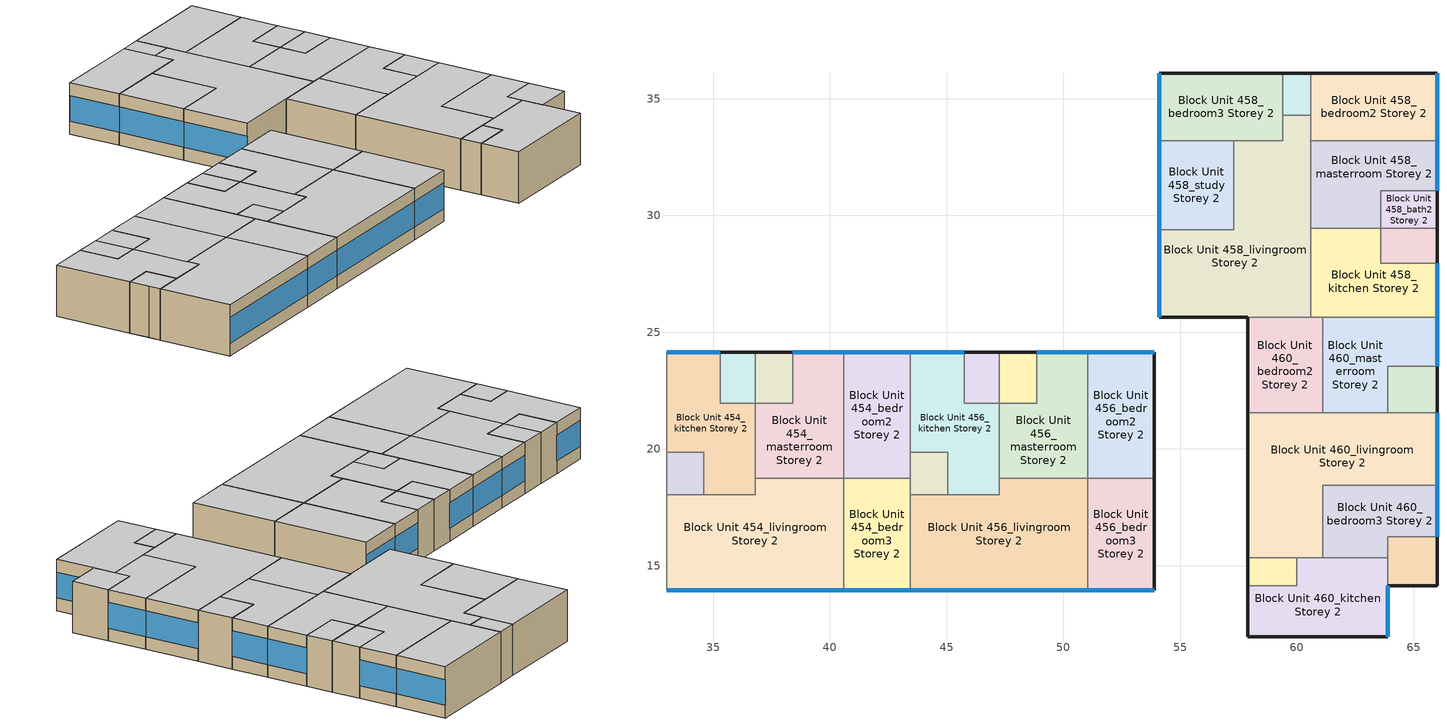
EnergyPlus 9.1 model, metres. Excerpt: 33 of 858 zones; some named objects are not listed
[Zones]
Block Unit 454_masterroom Storey 2
 floor adiabatic (Project Floor): 40.6,24.15 40.6,18.75 36.8,18.75 36.8,21.95 38.4,21.95 38.4,24.15 z9.2
 wall outside (Project Wall): 40.6,24.15 38.4,24.15 z9.2:12
 wall to Block Unit 454_bath2 Storey 2 (Project Wall): 38.4,24.15 38.4,21.95 36.8,21.95 z9.2:12
 wall to Block Unit 454_kitchen Storey 2 (Project Wall): 36.8,21.95 36.8,18.75 z9.2:12
 wall to Block Unit 454_livingroom Storey 2 (Project Wall): 36.8,18.75 40.6,18.75 z9.2:12
 wall to Block Unit 454_bedroom2 Storey 2 (Project Wall): 40.6,18.75 40.6,24.15 z9.2:12
 window (Project External Window): 40.6,24.15 38.4,24.15 z9.9:11.3
 ceiling adiabatic (Project Ceiling): 40.6,18.75 40.6,24.15 38.4,24.15 38.4,21.95 36.8,21.95 36.8,18.75 z12
Block Unit 454_bedroom2 Storey 2
 floor adiabatic (Project Floor): 43.45,24.15 43.45,18.75 40.6,18.75 40.6,24.15 z9.2
 wall outside (Project Wall): 43.45,24.15 40.6,24.15 z9.2:12
 wall to Block Unit 454_bedroom3 Storey 2 (Project Wall): 40.6,18.75 43.45,18.75 z9.2:12
 wall to Block Unit 456_kitchen Storey 2 (Project Wall): 43.45,19.85 43.45,24.15 z9.2:12
 wall to Block Unit 456_store Storey 2 (Project Wall): 43.45,18.75 43.45,19.85 z9.2:12
 window (Project External Window): 43.45,24.15 40.6,24.15 z9.9:11.3
 ceiling adiabatic (Project Ceiling): 43.45,18.75 43.45,24.15 40.6,24.15 40.6,18.75 z12
Block Unit 454_bedroom3 Storey 2
 floor adiabatic (Project Floor): 43.45,18.75 43.45,13.95 40.6,13.95 40.6,18.75 z9.2
 wall outside (Project Wall): 40.6,13.95 43.45,13.95 z9.2:12
 wall to Block Unit 454_livingroom Storey 2 (Project Wall): 40.6,18.75 40.6,13.95 z9.2:12
 wall to Block Unit 456_store Storey 2 (Project Wall): 43.45,18.05 43.45,18.75 z9.2:12
 wall to Block Unit 456_livingroom Storey 2 (Project Wall): 43.45,13.95 43.45,18.05 z9.2:12
 window (Project External Window): 40.6,13.95 43.45,13.95 z9.9:11.3
 ceiling adiabatic (Project Ceiling): 43.45,13.95 43.45,18.75 40.6,18.75 40.6,13.95 z12
Block Unit 454_bath1 Storey 2
 floor adiabatic (Project Floor): 36.8,24.15 36.8,21.95 35.3,21.95 35.3,24.15 z9.2
 wall outside (Project Wall): 36.8,24.15 35.3,24.15 z9.2:12
 wall to Block Unit 454_kitchen Storey 2 (Project Wall): 35.3,24.15 35.3,21.95 36.8,21.95 z9.2:12
 wall to Block Unit 454_bath2 Storey 2 (Project Wall): 36.8,21.95 36.8,24.15 z9.2:12
 ceiling adiabatic (Project Ceiling): 36.8,21.95 36.8,24.15 35.3,24.15 35.3,21.95 z12
Block Unit 454_bath2 Storey 2
 floor adiabatic (Project Floor): 38.4,24.15 38.4,21.95 36.8,21.95 36.8,24.15 z9.2
 wall outside (Project Wall): 38.4,24.15 36.8,24.15 z9.2:12
 ceiling adiabatic (Project Ceiling): 38.4,21.95 38.4,24.15 36.8,24.15 36.8,21.95 z12
Block Unit 454_kitchen Storey 2
 floor adiabatic (Project Floor): 35.3,24.15 35.3,21.95 36.8,21.95 36.8,18.05 34.6,18.05 34.6,19.85 33,19.85 33,24.15 z9.2
 wall outside (Project Wall): 35.3,24.15 33,24.15 z9.2:12
 wall to Block Unit 452_bedroom2 Storey 2 (Project Wall): 33,24.15 33,19.85 z9.2:12
 wall to Block Unit 454_livingroom Storey 2 (Project Wall): 34.6,18.05 36.8,18.05 36.8,18.75 z9.2:12
 wall to Block Unit 454_store Storey 2 (Project Wall): 33,19.85 34.6,19.85 34.6,18.05 z9.2:12
 window (Project External Window): 35.3,24.15 33,24.15 z9.9:11.3
 ceiling adiabatic (Project Ceiling): 36.8,18.05 36.8,21.95 35.3,21.95 35.3,24.15 33,24.15 33,19.85 34.6,19.85 34.6,18.05 z12
Block Unit 454_store Storey 2
 floor adiabatic (Project Floor): 34.6,19.85 34.6,18.05 33,18.05 33,19.85 z9.2
 wall to Block Unit 452_bedroom2 Storey 2 (Project Wall): 33,19.85 33,18.75 z9.2:12
 wall to Block Unit 452_bedroom3 Storey 2 (Project Wall): 33,18.75 33,18.05 z9.2:12
 wall to Block Unit 454_livingroom Storey 2 (Project Wall): 33,18.05 34.6,18.05 z9.2:12
 ceiling adiabatic (Project Ceiling): 34.6,18.05 34.6,19.85 33,19.85 33,18.05 z12
Block Unit 454_livingroom Storey 2
 floor adiabatic (Project Floor): 40.6,18.75 40.6,13.95 33,13.95 33,18.05 36.8,18.05 36.8,18.75 z9.2
 wall outside (Project Wall): 33,13.95 40.6,13.95 z9.2:12
 wall to Block Unit 452_bedroom3 Storey 2 (Project Wall): 33,18.05 33,13.95 z9.2:12
 window (Project External Window): 33,13.95 40.6,13.95 z9.9:11.3
 ceiling adiabatic (Project Ceiling): 40.6,13.95 40.6,18.75 36.8,18.75 36.8,18.05 33,18.05 33,13.95 z12
Block Unit 456_masterroom Storey 2
 floor adiabatic (Project Floor): 51.05,24.15 51.05,18.75 47.25,18.75 47.25,21.95 48.85,21.95 48.85,24.15 z9.2
 wall outside (Project Wall): 51.05,24.15 48.85,24.15 z9.2:12
 wall to Block Unit 456_bath2 Storey 2 (Project Wall): 48.85,24.15 48.85,21.95 47.25,21.95 z9.2:12
 wall to Block Unit 456_kitchen Storey 2 (Project Wall): 47.25,21.95 47.25,18.75 z9.2:12
 wall to Block Unit 456_livingroom Storey 2 (Project Wall): 47.25,18.75 51.05,18.75 z9.2:12
 wall to Block Unit 456_bedroom2 Storey 2 (Project Wall): 51.05,18.75 51.05,24.15 z9.2:12
 window (Project External Window): 51.05,24.15 48.85,24.15 z9.9:11.3
 ceiling adiabatic (Project Ceiling): 51.05,18.75 51.05,24.15 48.85,24.15 48.85,21.95 47.25,21.95 47.25,18.75 z12
Block Unit 456_bedroom2 Storey 2
 floor adiabatic (Project Floor): 53.9,24.15 53.9,18.75 51.05,18.75 51.05,24.15 z9.2
 wall outside (Project Wall): 53.9,18.75 53.9,24.15 51.05,24.15 z9.2:12
 wall to Block Unit 456_bedroom3 Storey 2 (Project Wall): 51.05,18.75 53.9,18.75 z9.2:12
 window (Project External Window): 53.9,24.15 51.05,24.15 z9.9:11.3
 ceiling adiabatic (Project Ceiling): 53.9,18.75 53.9,24.15 51.05,24.15 51.05,18.75 z12
Block Unit 456_bedroom3 Storey 2
 floor adiabatic (Project Floor): 53.9,18.75 53.9,13.95 51.05,13.95 51.05,18.75 z9.2
 wall outside (Project Wall): 51.05,13.95 53.9,13.95 53.9,18.75 z9.2:12
 wall to Block Unit 456_livingroom Storey 2 (Project Wall): 51.05,18.75 51.05,13.95 z9.2:12
 window (Project External Window): 51.05,13.95 53.9,13.95 z9.9:11.3
 ceiling adiabatic (Project Ceiling): 53.9,13.95 53.9,18.75 51.05,18.75 51.05,13.95 z12
Block Unit 456_bath1 Storey 2
 floor adiabatic (Project Floor): 47.25,24.15 47.25,21.95 45.75,21.95 45.75,24.15 z9.2
 wall outside (Project Wall): 47.25,24.15 45.75,24.15 z9.2:12
 wall to Block Unit 456_kitchen Storey 2 (Project Wall): 45.75,24.15 45.75,21.95 47.25,21.95 z9.2:12
 wall to Block Unit 456_bath2 Storey 2 (Project Wall): 47.25,21.95 47.25,24.15 z9.2:12
 ceiling adiabatic (Project Ceiling): 47.25,21.95 47.25,24.15 45.75,24.15 45.75,21.95 z12
Block Unit 456_bath2 Storey 2
 floor adiabatic (Project Floor): 48.85,24.15 48.85,21.95 47.25,21.95 47.25,24.15 z9.2
 wall outside (Project Wall): 48.85,24.15 47.25,24.15 z9.2:12
 ceiling adiabatic (Project Ceiling): 48.85,21.95 48.85,24.15 47.25,24.15 47.25,21.95 z12
Block Unit 456_kitchen Storey 2
 floor adiabatic (Project Floor): 45.75,24.15 45.75,21.95 47.25,21.95 47.25,18.05 45.05,18.05 45.05,19.85 43.45,19.85 43.45,24.15 z9.2
 wall outside (Project Wall): 45.75,24.15 43.45,24.15 z9.2:12
 wall to Block Unit 456_livingroom Storey 2 (Project Wall): 45.05,18.05 47.25,18.05 47.25,18.75 z9.2:12
 wall to Block Unit 456_store Storey 2 (Project Wall): 43.45,19.85 45.05,19.85 45.05,18.05 z9.2:12
 window (Project External Window): 45.75,24.15 43.45,24.15 z9.9:11.3
 ceiling adiabatic (Project Ceiling): 47.25,18.05 47.25,21.95 45.75,21.95 45.75,24.15 43.45,24.15 43.45,19.85 45.05,19.85 45.05,18.05 z12
Block Unit 456_store Storey 2
 floor adiabatic (Project Floor): 45.05,19.85 45.05,18.05 43.45,18.05 43.45,19.85 z9.2
 wall to Block Unit 456_livingroom Storey 2 (Project Wall): 43.45,18.05 45.05,18.05 z9.2:12
 ceiling adiabatic (Project Ceiling): 45.05,18.05 45.05,19.85 43.45,19.85 43.45,18.05 z12
Block Unit 456_livingroom Storey 2
 floor adiabatic (Project Floor): 51.05,18.75 51.05,13.95 43.45,13.95 43.45,18.05 47.25,18.05 47.25,18.75 z9.2
 wall outside (Project Wall): 43.45,13.95 51.05,13.95 z9.2:12
 window (Project External Window): 43.45,13.95 51.05,13.95 z9.9:11.3
 ceiling adiabatic (Project Ceiling): 51.05,13.95 51.05,18.75 47.25,18.75 47.25,18.05 43.45,18.05 43.45,13.95 z12
Block Unit 458_masterroom Storey 2
 floor adiabatic (Project Floor): 66,33.2 66,31.05 63.6,31.05 63.6,29.45 60.6,29.45 60.6,33.2 z9.2
 wall outside (Project Wall): 66,31.05 66,33.2 z9.2:12
 wall to Block Unit 458_bedroom2 Storey 2 (Project Wall): 66,33.2 60.6,33.2 z9.2:12
 wall to Block Unit 458_livingroom Storey 2 (Project Wall): 60.6,33.2 60.6,29.45 z9.2:12
 wall to Block Unit 458_kitchen Storey 2 (Project Wall): 60.6,29.45 63.6,29.45 z9.2:12
 wall to Block Unit 458_bath2 Storey 2 (Project Wall): 63.6,29.45 63.6,31.05 66,31.05 z9.2:12
 window (Project External Window): 66,31.05 66,33.2 z9.9:11.3
 ceiling adiabatic (Project Ceiling): 66,31.05 66,33.2 60.6,33.2 60.6,29.45 63.6,29.45 63.6,31.05 z12
Block Unit 458_bedroom2 Storey 2
 floor adiabatic (Project Floor): 66,36.1 66,33.2 60.6,33.2 60.6,36.1 z9.2
 wall outside (Project Wall): 66,33.2 66,36.1 60.6,36.1 z9.2:12
 wall to Block Unit 458_store Storey 2 (Project Wall): 60.6,36.1 60.6,34.3 z9.2:12
 wall to Block Unit 458_livingroom Storey 2 (Project Wall): 60.6,34.3 60.6,33.2 z9.2:12
 window (Project External Window): 66,33.2 66,36.1 z9.9:11.3
 ceiling adiabatic (Project Ceiling): 66,33.2 66,36.1 60.6,36.1 60.6,33.2 z12
Block Unit 458_bedroom3 Storey 2
 floor adiabatic (Project Floor): 59.4,36.1 59.4,33.2 54.1,33.2 54.1,36.1 z9.2
 wall outside (Project Wall): 59.4,36.1 54.1,36.1 54.1,33.2 z9.2:12
 wall to Block Unit 458_study Storey 2 (Project Wall): 54.1,33.2 57.3,33.2 z9.2:12
 wall to Block Unit 458_livingroom Storey 2 (Project Wall): 57.3,33.2 59.4,33.2 59.4,34.3 z9.2:12
 wall to Block Unit 458_store Storey 2 (Project Wall): 59.4,34.3 59.4,36.1 z9.2:12
 window (Project External Window): 54.1,36.1 54.1,33.2 z9.9:11.3
 ceiling adiabatic (Project Ceiling): 59.4,33.2 59.4,36.1 54.1,36.1 54.1,33.2 z12
Block Unit 458_study Storey 2
 floor adiabatic (Project Floor): 57.3,33.2 57.3,29.4 54.1,29.4 54.1,33.2 z9.2
 wall outside (Project Wall): 54.1,33.2 54.1,29.4 z9.2:12
 wall to Block Unit 458_livingroom Storey 2 (Project Wall): 54.1,29.4 57.3,29.4 57.3,33.2 z9.2:12
 window (Project External Window): 54.1,33.2 54.1,29.4 z9.9:11.3
 ceiling adiabatic (Project Ceiling): 57.3,29.4 57.3,33.2 54.1,33.2 54.1,29.4 z12
Block Unit 458_bath1 Storey 2
 floor adiabatic (Project Floor): 66,29.45 66,27.95 63.6,27.95 63.6,29.45 z9.2
 wall outside (Project Wall): 66,27.95 66,29.45 z9.2:12
 wall to Block Unit 458_bath2 Storey 2 (Project Wall): 66,29.45 63.6,29.45 z9.2:12
 wall to Block Unit 458_kitchen Storey 2 (Project Wall): 63.6,29.45 63.6,27.95 66,27.95 z9.2:12
 ceiling adiabatic (Project Ceiling): 66,27.95 66,29.45 63.6,29.45 63.6,27.95 z12
Block Unit 458_bath2 Storey 2
 floor adiabatic (Project Floor): 66,31.05 66,29.45 63.6,29.45 63.6,31.05 z9.2
 wall outside (Project Wall): 66,29.45 66,31.05 z9.2:12
 ceiling adiabatic (Project Ceiling): 66,29.45 66,31.05 63.6,31.05 63.6,29.45 z12
Block Unit 458_kitchen Storey 2
 floor adiabatic (Project Floor): 66,27.95 66,25.65 60.6,25.65 60.6,29.45 63.6,29.45 63.6,27.95 z9.2
 wall outside (Project Wall): 66,25.65 66,27.95 z9.2:12
 wall to Block Unit 458_livingroom Storey 2 (Project Wall): 60.6,29.45 60.6,25.65 z9.2:12
 wall to Block Unit 460_masterroom Storey 2 (Project Wall): 61.1,25.65 66,25.65 z9.2:12
 wall to Block Unit 460_bedroom2 Storey 2 (Project Wall): 60.6,25.65 61.1,25.65 z9.2:12
 window (Project External Window): 66,25.65 66,27.95 z9.9:11.3
 ceiling adiabatic (Project Ceiling): 66,25.65 66,27.95 63.6,27.95 63.6,29.45 60.6,29.45 60.6,25.65 z12
Block Unit 458_store Storey 2
 floor adiabatic (Project Floor): 60.6,36.1 60.6,34.3 59.4,34.3 59.4,36.1 z9.2
 wall outside (Project Wall): 60.6,36.1 59.4,36.1 z9.2:12
 wall to Block Unit 458_livingroom Storey 2 (Project Wall): 59.4,34.3 60.6,34.3 z9.2:12
 ceiling adiabatic (Project Ceiling): 60.6,34.3 60.6,36.1 59.4,36.1 59.4,34.3 z12
Block Unit 458_livingroom Storey 2
 floor adiabatic (Project Floor): 60.6,34.3 60.6,25.65 54.1,25.65 54.1,29.4 57.3,29.4 57.3,33.2 59.4,33.2 59.4,34.3 z9.2
 wall outside (Project Wall): 54.1,29.4 54.1,25.65 57.9,25.65 z9.2:12
 wall to Block Unit 460_bedroom2 Storey 2 (Project Wall): 57.9,25.65 60.6,25.65 z9.2:12
 window (Project External Window): 54.1,29.4 54.1,25.65 z9.9:11.3
 ceiling adiabatic (Project Ceiling): 60.6,25.65 60.6,34.3 59.4,34.3 59.4,33.2 57.3,33.2 57.3,29.4 54.1,29.4 54.1,25.65 z12
Block Unit 460_bath2 Storey 2
 floor adiabatic (Project Floor): 66,16.25 66,14.15 63.9,14.15 63.9,16.25 z9.2
 wall outside (Project Wall): 63.9,14.15 66,14.15 66,16.25 z9.2:12
 wall to Block Unit 460_bedroom3 Storey 2 (Project Wall): 66,16.25 63.9,16.25 63.9,15.35 z9.2:12
 wall to Block Unit 460_kitchen Storey 2 (Project Wall): 63.9,15.35 63.9,14.15 z9.2:12
 ceiling adiabatic (Project Ceiling): 66,14.15 66,16.25 63.9,16.25 63.9,14.15 z12
Block Unit 460_bedroom3 Storey 2
 floor adiabatic (Project Floor): 66,18.45 66,16.25 63.9,16.25 63.9,15.35 61.1,15.35 61.1,18.45 z9.2
 wall outside (Project Wall): 66,16.25 66,18.45 z9.2:12
 wall to Block Unit 460_livingroom Storey 2 (Project Wall): 66,18.45 61.1,18.45 61.1,15.35 z9.2:12
 wall to Block Unit 460_kitchen Storey 2 (Project Wall): 61.1,15.35 63.9,15.35 z9.2:12
 window (Project External Window): 66,16.25 66,18.45 z9.9:11.3
 ceiling adiabatic (Project Ceiling): 66,16.25 66,18.45 61.1,18.45 61.1,15.35 63.9,15.35 63.9,16.25 z12
Block Unit 460_livingroom Storey 2
 floor adiabatic (Project Floor): 66,21.55 66,18.45 61.1,18.45 61.1,15.35 57.9,15.35 57.9,21.55 z9.2
 wall outside (Project Wall): 57.9,21.55 57.9,15.35 / 66,18.45 66,21.55 z9.2:12
 wall to Block Unit 460_bath1 Storey 2 (Project Wall): 66,21.55 63.9,21.55 z9.2:12
 wall to Block Unit 460_masterroom Storey 2 (Project Wall): 63.9,21.55 61.1,21.55 z9.2:12
 wall to Block Unit 460_bedroom2 Storey 2 (Project Wall): 61.1,21.55 57.9,21.55 z9.2:12
 wall to Block Unit 460_kitchen Storey 2 (Project Wall): 60,15.35 61.1,15.35 z9.2:12
 wall to Block Unit 460_store Storey 2 (Project Wall): 57.9,15.35 60,15.35 z9.2:12
 window (Project External Window): 66,18.45 66,21.55 z9.9:11.3
 ceiling adiabatic (Project Ceiling): 66,18.45 66,21.55 57.9,21.55 57.9,15.35 61.1,15.35 61.1,18.45 z12
Block Unit 460_bath1 Storey 2
 floor adiabatic (Project Floor): 66,23.55 66,21.55 63.9,21.55 63.9,23.55 z9.2
 wall outside (Project Wall): 66,21.55 66,23.55 z9.2:12
 wall to Block Unit 460_masterroom Storey 2 (Project Wall): 66,23.55 63.9,23.55 63.9,21.55 z9.2:12
 ceiling adiabatic (Project Ceiling): 66,21.55 66,23.55 63.9,23.55 63.9,21.55 z12
Block Unit 460_masterroom Storey 2
 floor adiabatic (Project Floor): 66,25.65 66,23.55 63.9,23.55 63.9,21.55 61.1,21.55 61.1,25.65 z9.2
 wall outside (Project Wall): 66,23.55 66,25.65 z9.2:12
 wall to Block Unit 460_bedroom2 Storey 2 (Project Wall): 61.1,25.65 61.1,21.55 z9.2:12
 window (Project External Window): 66,23.55 66,25.65 z9.9:11.3
 ceiling adiabatic (Project Ceiling): 66,23.55 66,25.65 61.1,25.65 61.1,21.55 63.9,21.55 63.9,23.55 z12
Block Unit 460_bedroom2 Storey 2
 floor adiabatic (Project Floor): 61.1,25.65 61.1,21.55 57.9,21.55 57.9,25.65 z9.2
 wall outside (Project Wall): 57.9,25.65 57.9,21.55 z9.2:12
 ceiling adiabatic (Project Ceiling): 61.1,21.55 61.1,25.65 57.9,25.65 57.9,21.55 z12
Block Unit 460_kitchen Storey 2
 floor adiabatic (Project Floor): 63.9,15.35 63.9,11.95 57.9,11.95 57.9,14.15 60,14.15 60,15.35 z9.2
 wall outside (Project Wall): 57.9,14.15 57.9,11.95 63.9,11.95 63.9,14.15 z9.2:12
 wall to Block Unit 460_store Storey 2 (Project Wall): 60,15.35 60,14.15 57.9,14.15 z9.2:12
 window (Project External Window): 63.9,11.95 63.9,14.15 z9.9:11.3
 ceiling adiabatic (Project Ceiling): 63.9,11.95 63.9,15.35 60,15.35 60,14.15 57.9,14.15 57.9,11.95 z12
Block Unit 460_store Storey 2
 floor adiabatic (Project Floor): 60,15.35 60,14.15 57.9,14.15 57.9,15.35 z9.2
 wall outside (Project Wall): 57.9,15.35 57.9,14.15 z9.2:12
 ceiling adiabatic (Project Ceiling): 60,14.15 60,15.35 57.9,15.35 57.9,14.15 z12
[Building]
One Precinct: North Axis=0; Terrain=City; Loads Convergence Tolerance Value=0.04; Temperature Convergence Tolerance Value=0.4; Solar Distribution=FullInteriorAndExterior; Maximum Number of Warmup Days=25; Minimum Number of Warmup Days=6
[Site:Location]
SGP_Singapore.486980_IWEC: Latitude=1.37; Longitude=103.98; Time Zone=8; Elevation=16
[MATERIAL] Roughness=MediumRough
Name | Thickness | Conductivity | Density | Specific Heat | Thermal Absorptance | Solar Absorptance | Visible Absorptance
ConcreteWall | 0.15 | 0.8 | 2400 | 880 | 0.85 | 0.79 | 0.79
Greenwall | 0.079 | 2.5 | 1293 | 853 | 0.98 | 0.75 | 0.75
[WindowMaterial:SimpleGlazingSystem]
SingleGlazingEuroGrey: UFactor=5.93; Solar Heat Gain Coefficient=0.62; Visible Transmittance=0.495
[Construction]
Project Wall: Greenwall
Project Floor; Project Ceiling: ConcreteWall
Project External Window: SingleGlazingEuroGrey
[ZONE] Type=1; Multiplier=1; Ceiling Height=autocalculate; Volume=autocalculate; Floor Area=autocalculate; Part of Total Floor Area=Yes
Block Unit 454_masterroom Storey 2; Block Unit 454_bedroom2 Storey 2; Block Unit 454_bedroom3 Storey 2; Block Unit 454_bath1 Storey 2; Block Unit 454_bath2 Storey 2; Block Unit 454_kitchen Storey 2; Block Unit 454_store Storey 2; Block Unit 454_livingroom Storey 2; Block Unit 456_masterroom Storey 2; Block Unit 456_bedroom2 Storey 2; Block Unit 456_bedroom3 Storey 2; Block Unit 456_bath1 Storey 2; Block Unit 456_bath2 Storey 2; Block Unit 456_kitchen Storey 2; Block Unit 456_store Storey 2; Block Unit 456_livingroom Storey 2; Block Unit 458_masterroom Storey 2; Block Unit 458_bedroom2 Storey 2; Block Unit 458_bedroom3 Storey 2; Block Unit 458_study Storey 2; Block Unit 458_bath1 Storey 2; Block Unit 458_bath2 Storey 2; Block Unit 458_kitchen Storey 2; Block Unit 458_store Storey 2; Block Unit 458_livingroom Storey 2; Block Unit 460_bath2 Storey 2; Block Unit 460_bedroom3 Storey 2; Block Unit 460_livingroom Storey 2; Block Unit 460_bath1 Storey 2; Block Unit 460_masterroom Storey 2; Block Unit 460_bedroom2 Storey 2; Block Unit 460_kitchen Storey 2; Block Unit 460_store Storey 2
[ZONEINFILTRATION:DESIGNFLOWRATE] Design Flow Rate Calculation Method=AirChanges/Hour; Constant Term Coefficient=1; Temperature Term Coefficient=0; Velocity Term Coefficient=0; Velocity Squared Term Coefficient=0
Name | Zone or ZoneList | Schedule | Air Changes per Hour
Block Unit 454_masterroom Storey 2 Infiltration | Block Unit 454_masterroom Storey 2 | Always On | 0.2
Block Unit 454_bedroom2 Storey 2 Infiltration | Block Unit 454_bedroom2 Storey 2 | Always On | 0.2
Block Unit 454_bedroom3 Storey 2 Infiltration | Block Unit 454_bedroom3 Storey 2 | Always On | 0.2
Block Unit 454_bath1 Storey 2 Infiltration | Block Unit 454_bath1 Storey 2 | Always On | 1
Block Unit 454_bath2 Storey 2 Infiltration | Block Unit 454_bath2 Storey 2 | Always On | 1
Block Unit 454_kitchen Storey 2 Infiltration | Block Unit 454_kitchen Storey 2 | Always On | 1
Block Unit 454_store Storey 2 Infiltration | Block Unit 454_store Storey 2 | Always On | 1
Block Unit 454_livingroom Storey 2 Infiltration | Block Unit 454_livingroom Storey 2 | Living_Infiltration_AirCon | 1
Block Unit 456_masterroom Storey 2 Infiltration | Block Unit 456_masterroom Storey 2 | Always On | 0.2
Block Unit 456_bedroom2 Storey 2 Infiltration | Block Unit 456_bedroom2 Storey 2 | Always On | 0.2
Block Unit 456_bedroom3 Storey 2 Infiltration | Block Unit 456_bedroom3 Storey 2 | Always On | 0.2
Block Unit 456_bath1 Storey 2 Infiltration | Block Unit 456_bath1 Storey 2 | Always On | 1
Block Unit 456_bath2 Storey 2 Infiltration | Block Unit 456_bath2 Storey 2 | Always On | 1
Block Unit 456_kitchen Storey 2 Infiltration | Block Unit 456_kitchen Storey 2 | Always On | 1
Block Unit 456_store Storey 2 Infiltration | Block Unit 456_store Storey 2 | Always On | 1
Block Unit 456_livingroom Storey 2 Infiltration | Block Unit 456_livingroom Storey 2 | Living_Infiltration_AirCon | 1
Block Unit 458_masterroom Storey 2 Infiltration | Block Unit 458_masterroom Storey 2 | Always On | 0.2
Block Unit 458_bedroom2 Storey 2 Infiltration | Block Unit 458_bedroom2 Storey 2 | Always On | 0.2
Block Unit 458_bedroom3 Storey 2 Infiltration | Block Unit 458_bedroom3 Storey 2 | Always On | 0.2
Block Unit 458_study Storey 2 Infiltration | Block Unit 458_study Storey 2 | Always On | 1
Block Unit 458_bath1 Storey 2 Infiltration | Block Unit 458_bath1 Storey 2 | Always On | 1
Block Unit 458_bath2 Storey 2 Infiltration | Block Unit 458_bath2 Storey 2 | Always On | 1
Block Unit 458_kitchen Storey 2 Infiltration | Block Unit 458_kitchen Storey 2 | Always On | 1
Block Unit 458_store Storey 2 Infiltration | Block Unit 458_store Storey 2 | Always On | 1
Block Unit 458_livingroom Storey 2 Infiltration | Block Unit 458_livingroom Storey 2 | Living_Infiltration_AirCon | 1
Block Unit 460_bath2 Storey 2 Infiltration | Block Unit 460_bath2 Storey 2 | Always On | 1
Block Unit 460_bedroom3 Storey 2 Infiltration | Block Unit 460_bedroom3 Storey 2 | Always On | 0.2
Block Unit 460_livingroom Storey 2 Infiltration | Block Unit 460_livingroom Storey 2 | Living_Infiltration_AirCon | 1
Block Unit 460_bath1 Storey 2 Infiltration | Block Unit 460_bath1 Storey 2 | Always On | 1
Block Unit 460_masterroom Storey 2 Infiltration | Block Unit 460_masterroom Storey 2 | Always On | 0.2
Block Unit 460_bedroom2 Storey 2 Infiltration | Block Unit 460_bedroom2 Storey 2 | Always On | 0.2
Block Unit 460_kitchen Storey 2 Infiltration | Block Unit 460_kitchen Storey 2 | Always On | 1
Block Unit 460_store Storey 2 Infiltration | Block Unit 460_store Storey 2 | Always On | 1
[HVACTEMPLATE:ZONE:IDEALLOADSAIRSYSTEM] Template Thermostat=Zone Stat; System Availability Schedule=AirCon_normal; Maximum Heating Supply Air Temperature=50; Minimum Cooling Supply Air Temperature=13; Maximum Heating Supply Air Humidity Ratio=0.0156; Minimum Cooling Supply Air Humidity Ratio=0.0077; Heating Limit=NoLimit; Cooling Limit=NoLimit; Heating Availability Schedule=Always Off; Cooling Availability Schedule=AirCon_normal; Dehumidification Control Type=Humidistat; Cooling Sensible Heat Ratio=0.7; Dehumidification Setpoint=60; Humidification Control Type=None; Outdoor Air Method=None; Outdoor Air Flow Rate per Person=0.00944; Outdoor Air Flow Rate per Zone Floor Area=0; Outdoor Air Flow Rate per Zone=0; Demand Controlled Ventilation Type=None; Outdoor Air Economizer Type=NoEconomizer; Heat Recovery Type=None; Sensible Heat Recovery Effectiveness=0.7; Latent Heat Recovery Effectiveness=0.65
Block Unit 454_masterroom Storey 2; Block Unit 454_bedroom2 Storey 2; Block Unit 454_bedroom3 Storey 2; Block Unit 454_livingroom Storey 2; Block Unit 456_masterroom Storey 2; Block Unit 456_bedroom2 Storey 2; Block Unit 456_bedroom3 Storey 2; Block Unit 456_livingroom Storey 2; Block Unit 458_masterroom Storey 2; Block Unit 458_bedroom2 Storey 2; Block Unit 458_bedroom3 Storey 2; Block Unit 458_livingroom Storey 2; Block Unit 460_bedroom3 Storey 2; Block Unit 460_livingroom Storey 2; Block Unit 460_masterroom Storey 2; Block Unit 460_bedroom2 Storey 2
[Schedule:Compact]
Always On: Through: 12/31, For: AllDays, Until: 24:00, 1
Always Off: Through: 12/31, For: AllDays, Until: 24:00, 0
AirCon_normal: Through: 31 Dec, For: AllDays, Until: 07:00, 1, Until: 22:00, 0, Until: 24:00, 1
[SCHEDULE:COMPACT]
Living_Infiltration_AirCon: Through: 12/31, For: AllDays, Until: 07:00, 0.2, Until: 22:00, 1, Until: 24:00, 0.2
